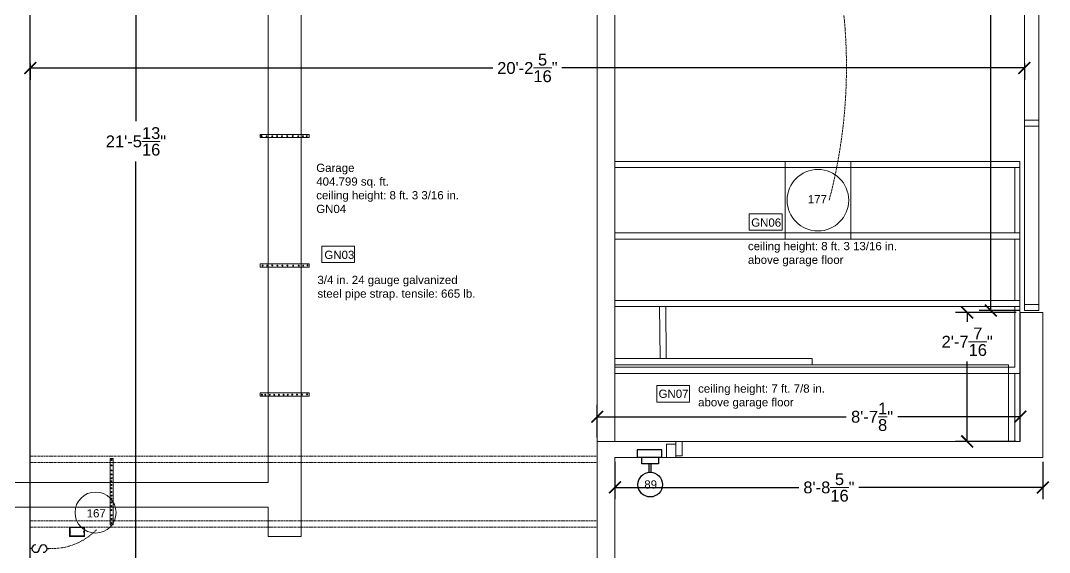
# Model space of a CAD drawing. Header units: inches. Extents: x -438 to -14, y 594 to 1082.
# Drawn here: x -270.4 to -19.7, y 821.6 to 951.2 of the extents above; entities that cross this region are included whole.
import ezdxf

# ---------------------------------------------------------------- set-up
doc = ezdxf.new("R2010")
doc.units = ezdxf.units.IN
doc.header["$MEASUREMENT"] = 0
doc.linetypes.add('DASHED2', pattern=[0.375, 0.25, -0.125])
doc.layers.get('0').update_dxf_attribs({"color": 1, "lineweight": 9})
for name, color, linetype, lineweight in [('A-101-Dimensions', 7, 'Continuous', 9), ('A-101-Floorplan-1st-floor', 7, 'Continuous', 9), ('A-101-RCP', 7, 'Continuous', 9), ('A-101-Text', 7, 'Continuous', 9)]:
    doc.layers.add(name, color=color, linetype=linetype, lineweight=lineweight)
doc.styles.add('Annotative', font='Arial.ttf')
doc.styles.get("Standard").update_dxf_attribs({"font": 'Arial.ttf', "height": 2})
doc.dimstyles.new('Annotative', dxfattribs={"dimtxt": 0.18, "dimasz": 0.18, "dimexe": 0.18, "dimexo": 0.0625, "dimgap": 0.09, "dimtad": 0, "dimtih": 1, "dimtoh": 1, "dimdec": 4, "dimzin": 0, "dimdsep": 46, "dimlunit": 4, "dimtxsty": 'Annotative', "dimblk": 'ARCHTICK', "dimblk1": 'ARCHTICK', "dimblk2": 'ARCHTICK', "dimcen": 0.09, "dimadec": 0, "dimazin": 0, "dimtfac": 1, "dimtdec": 4, "dimtofl": 0, "dimtmove": 0, "dimatfit": 3, "dimldrblk": 'ARCHTICK', "dimfxl": 1, "dimtolj": 1, "dimtzin": 0, "dimarcsym": 0})

# ---------------------------------------------------------------- blocks, each defined once
blk = doc.blocks.new('L1-switch-165')
at = {"layer": ''}
for p, q in [((0.41, 0, -51.62), (0, 0, -51.62)), ((4.08, 0, -51.62), (4.49, 0, -51.62))]:
    blk.add_line(p, q, dxfattribs=at)
for centre, start, end in [((1.32, 0, -51.62), 90, 270), ((3.17, 0, -51.62), 270, 180), ((1.34, 0, -51.62), 270, 0)]:
    blk.add_arc(centre, 0.916, start, end, dxfattribs=at)
blk = doc.blocks.new('dusk-to-dawn-89-front-porch')
at = {"layer": 'A-101-RCP', "lineweight": 30}
for p, q in [((2.82, 1.75), (-3.18, 1.75)), ((-3.18, 1.75), (-3.18, 0)), ((-3.18, 0), (2.82, 0)), ((-2.06, -1.62), (-2.06, 0)), ((-2.06, 0), (2.06, 0)), ((2.06, 0), (2.06, -1.62)), ((2.82, 0), (2.82, 1.75)), ((2.06, -1.62), (-2.06, -1.62)), ((-0.25, -3.71), (-0.25, -1.62)), ((0.25, -3.71), (0.25, -1.62))]:
    blk.add_line(p, q, dxfattribs=at)
blk.add_circle((0, -6.7), 3, dxfattribs=at)
at = {"layer": 'A-101-RCP', "lineweight": 5, "insert": (-1.44, -5.65), "char_height": 2, "attachment_point": 1}
blk.add_mtext_dynamic_manual_height_columns('89', width=3.4652, gutter_width=10, heights=[0], dxfattribs=at)
blk = doc.blocks.new('carlon-1-gang-ajust-a-box')
at = {"lineweight": 5}
for p, q in [((0.13, -1.14), (0.19, -1.14)), ((0.16, -1.11), (0.16, -1.17)), ((3.47, -1.14), (3.53, -1.14)), ((3.5, -1.11), (3.5, -1.17))]:
    blk.add_line(p, q, dxfattribs=at)
blk.add_lwpolyline([(0.01, -2.29), (0.01, 0.01), (3.66, 0.01), (3.66, -2.29)], close=True, dxfattribs=at)
for points in [[(0.13, -1.05), (0.13, -0.11), (3.53, -0.11), (3.53, -1.05)], [(3.53, -1.23), (3.53, -2.16), (0.13, -2.16), (0.13, -1.23)]]:
    blk.add_lwpolyline(points, dxfattribs=at)
for centre in [(0.16, -1.14), (3.5, -1.14)]:
    blk.add_circle(centre, 0.0312, dxfattribs=at)
for centre, start, end in [((0.16, -1.14), 250.4635, 109.4059), ((3.5, -1.14), 70.5288, 289.4712)]:
    blk.add_arc(centre, 0.0938, start, end, dxfattribs=at)
blk = doc.blocks.new('_ArchTick')
at = {"color": 0, "linetype": 'ByBlock', "lineweight": 30, "const_width": 0.15}
blk.add_lwpolyline([(-0.5, -0.5), (0.5, 0.5)], dxfattribs=at)
blk = doc.blocks.new('*D496')
at = {"layer": 'A-101-Dimensions', "color": 0, "lineweight": -2, "transparency": 16777216}
for p, q in [((-268.07, 940.72), (-268.07, 936.79)), ((-25.76, 940.72), (-25.76, 936.79)), ((-268.07, 939.67), (-155.35, 939.67)), ((-25.76, 939.67), (-138.48, 939.67))]:
    blk.add_line(p, q, dxfattribs=at)
at = {"layer": 'A-101-Dimensions', "color": 0, "lineweight": -2, "transparency": 16777216, "xscale": 2.88, "yscale": 2.88, "zscale": 2.88, "rotation": 180}
blk.add_blockref('_ArchTick', (-268.07, 939.67), dxfattribs=at)
at = {"layer": 'A-101-Dimensions', "color": 0, "lineweight": -2, "transparency": 16777216, "xscale": 2.88, "yscale": 2.88, "zscale": 2.88}
blk.add_blockref('_ArchTick', (-25.76, 939.67), dxfattribs=at)
at = {"layer": 'A-101-Dimensions', "color": 0, "lineweight": 5, "transparency": 16777216, "insert": (-146.91, 939.67), "char_height": 2.88, "attachment_point": 5, "style": 'Annotative'}
blk.add_mtext('\\A1;20\'-2{\\H1x;\\S5/16;}"', dxfattribs=at)
blk = doc.blocks.new('*D518')
at = {"layer": 'A-101-Dimensions', "color": 0, "lineweight": -2, "transparency": 16777216}
for p, q in [((-129.88, 849.66), (-129.88, 857.56)), ((-26.76, 849.66), (-26.76, 857.56)), ((-129.88, 854.68), (-69.21, 854.68)), ((-26.76, 854.68), (-56.58, 854.68))]:
    blk.add_line(p, q, dxfattribs=at)
at = {"layer": 'A-101-Dimensions', "color": 0, "lineweight": -2, "transparency": 16777216, "xscale": 2.88, "yscale": 2.88, "zscale": 2.88, "rotation": 180}
blk.add_blockref('_ArchTick', (-129.88, 854.68), dxfattribs=at)
at = {"layer": 'A-101-Dimensions', "color": 0, "lineweight": -2, "transparency": 16777216, "xscale": 2.88, "yscale": 2.88, "zscale": 2.88}
blk.add_blockref('_ArchTick', (-26.76, 854.68), dxfattribs=at)
at = {"layer": 'A-101-Dimensions', "color": 0, "lineweight": 5, "transparency": 16777216, "insert": (-62.9, 854.68), "char_height": 2.88, "attachment_point": 5, "style": 'Annotative'}
blk.add_mtext('\\A1;8\'-7{\\H1x;\\S1/8;}"', dxfattribs=at)
blk = doc.blocks.new('*D519')
at = {"layer": 'A-101-Dimensions', "color": 0, "lineweight": -2, "transparency": 16777216}
for p, q in [((-125.57, 843.72), (-125.57, 834.58)), ((-21.26, 843.72), (-21.26, 834.58)), ((-125.57, 837.46), (-80.71, 837.46)), ((-21.26, 837.46), (-66.12, 837.46))]:
    blk.add_line(p, q, dxfattribs=at)
at = {"layer": 'A-101-Dimensions', "color": 0, "lineweight": -2, "transparency": 16777216, "xscale": 2.88, "yscale": 2.88, "zscale": 2.88, "rotation": 180}
blk.add_blockref('_ArchTick', (-125.57, 837.46), dxfattribs=at)
at = {"layer": 'A-101-Dimensions', "color": 0, "lineweight": -2, "transparency": 16777216, "xscale": 2.88, "yscale": 2.88, "zscale": 2.88}
blk.add_blockref('_ArchTick', (-21.26, 837.46), dxfattribs=at)
at = {"layer": 'A-101-Dimensions', "color": 0, "lineweight": 5, "transparency": 16777216, "insert": (-73.41, 837.46), "char_height": 2.88, "attachment_point": 5, "style": 'Annotative'}
blk.add_mtext('\\A1;8\'-8{\\H1x;\\S5/16;}"', dxfattribs=at)
blk = doc.blocks.new('*D521')
at = {"layer": 'A-101-Dimensions', "color": 0, "lineweight": -2, "transparency": 16777216}
for p, q in [((-245.64, 1068.41), (-239.44, 1068.41)), ((-242.32, 1068.41), (-242.32, 926.67)), ((-242.32, 810.56), (-242.32, 916.89)), ((-245.64, 810.56), (-239.44, 810.56))]:
    blk.add_line(p, q, dxfattribs=at)
at = {"layer": 'A-101-Dimensions', "color": 0, "lineweight": -2, "transparency": 16777216, "xscale": 2.88, "yscale": 2.88, "zscale": 2.88}
for p, rotation in [((-242.32, 1068.41), 90), ((-242.32, 810.56), 270)]:
    blk.add_blockref('_ArchTick', p, dxfattribs=dict(at, rotation=rotation))
at = {"layer": 'A-101-Dimensions', "color": 0, "lineweight": 5, "transparency": 16777216, "insert": (-242.32, 921.78), "char_height": 2.88, "attachment_point": 5, "style": 'Annotative'}
blk.add_mtext('\\A1;21\'-5{\\H1x;\\S13/16;}"', dxfattribs=at)
blk = doc.blocks.new('*D542')
at = {"layer": 'A-101-Dimensions', "color": 0, "lineweight": -2, "transparency": 16777216}
for p, q in [((-26.76, 1043.44), (-36.81, 1043.44)), ((-33.93, 1043.44), (-33.93, 966.84)), ((-33.93, 880.56), (-33.93, 957.16)), ((-26.76, 880.56), (-36.81, 880.56))]:
    blk.add_line(p, q, dxfattribs=at)
at = {"layer": 'A-101-Dimensions', "color": 0, "lineweight": -2, "transparency": 16777216, "xscale": 2.88, "yscale": 2.88, "zscale": 2.88}
for p, rotation in [((-33.93, 1043.44), 90), ((-33.93, 880.56), 270)]:
    blk.add_blockref('_ArchTick', p, dxfattribs=dict(at, rotation=rotation))
at = {"layer": 'A-101-Dimensions', "color": 0, "lineweight": 5, "transparency": 16777216, "insert": (-33.93, 962), "char_height": 2.88, "attachment_point": 5, "style": 'Annotative'}
blk.add_mtext('\\A1;13\'-6{\\H1x;\\S7/8;}"', dxfattribs=at)
blk = doc.blocks.new('*D543')
at = {"layer": 'A-101-Dimensions', "color": 0, "lineweight": -2, "transparency": 16777216}
for p, q in [((-27.76, 880.06), (-42.59, 880.06)), ((-39.71, 880.06), (-39.71, 877.78)), ((-39.71, 848.66), (-39.71, 868.15)), ((-27.76, 848.66), (-42.59, 848.66))]:
    blk.add_line(p, q, dxfattribs=at)
at = {"layer": 'A-101-Dimensions', "color": 0, "lineweight": -2, "transparency": 16777216, "xscale": 2.88, "yscale": 2.88, "zscale": 2.88}
for p, rotation in [((-39.71, 880.06), 90), ((-39.71, 848.66), 270)]:
    blk.add_blockref('_ArchTick', p, dxfattribs=dict(at, rotation=rotation))
at = {"layer": 'A-101-Dimensions', "color": 0, "lineweight": 5, "transparency": 16777216, "insert": (-39.71, 872.96), "char_height": 2.88, "attachment_point": 5, "style": 'Annotative'}
blk.add_mtext('\\A1;2\'-7{\\H1x;\\S7/16;}"', dxfattribs=at)

msp = doc.modelspace()

# ---------------------------------------------------------------- linework, layer by layer
at = {"layer": 'A-101-Floorplan-1st-floor', "lineweight": -3}
msp.add_line((-268.06809, 810.56383), (-268.06809, 1068.40604), dxfattribs=at)
at = {"layer": 'A-101-Floorplan-1st-floor', "lineweight": 5}
for p, q in [((-129.88059, 848.65604), (-129.88059, 1068.40604)), ((-25.76099, 880.56229), (-25.76099, 1043.43883)), ((-22.26099, 1043.43883), (-22.26099, 880.56229)), ((-25.76099, 926.98417), (-22.26099, 926.98417)), ((-25.76099, 925.48417), (-22.26099, 925.48417)), ((-25.76099, 882.06229), (-22.26099, 882.06229)), ((-25.76099, 880.56229), (-22.26099, 880.56229)), ((-26.76099, 880.06229), (-26.76099, 848.65604)), ((-26.76099, 880.06229), (-21.26099, 880.06229)), ((-21.26099, 880.06229), (-21.26099, 844.71853)), ((-129.88059, 810.56383), (-129.88059, 848.65604)), ((-26.76099, 848.65604), (-129.88059, 848.65604)), ((-112.99934, 844.71853), (-112.99934, 848.03853)), ((-112.99934, 848.03853), (-110.69934, 848.03853)), ((-110.69934, 845.15604), (-110.69934, 848.65604)), ((-110.69934, 848.65604), (-109.19934, 848.65604)), ((-110.69934, 848.03853), (-110.69934, 844.71853)), ((-109.19934, 845.15604), (-109.19934, 848.65604)), ((-110.69934, 845.15604), (-109.19934, 845.15604)), ((-125.56809, 806.00133), (-125.56809, 844.71853)), ((-125.56809, 844.71853), (-21.26099, 844.71853)), ((-110.69934, 844.71853), (-112.99934, 844.71853))]:
    msp.add_line(p, q, dxfattribs=at)
at = {"layer": 'A-101-RCP', "lineweight": 5}
for p, q in [((-125.56809, 848.65604), (-125.56809, 1068.40604)), ((-202.06809, 1013.04359), (-202.06809, 825.51134)), ((-210.06809, 959.40276), (-210.06809, 838.68122)), ((-125.56809, 916.91604), (-26.88599, 916.91604)), ((-125.56809, 915.41604), (-26.88599, 915.41604)), ((-84.09934, 897.97854), (-84.09934, 916.91604)), ((-68.09934, 897.97854), (-68.09934, 916.91604)), ((-28.13059, 915.41604), (-28.13059, 899.47854)), ((-26.88599, 916.91604), (-26.88599, 848.65604)), ((-125.56809, 899.47854), (-26.88599, 899.47854)), ((-125.56809, 897.97854), (-26.88599, 897.97854)), ((-28.13059, 897.97854), (-28.13059, 883.04104)), ((-125.56809, 883.04104), (-26.88599, 883.04104)), ((-125.56809, 881.54104), (-26.88599, 881.54104)), ((-114.68152, 881.54104), (-114.56853, 868.95227)), ((-113.18146, 881.54104), (-113.06859, 868.96573)), ((-28.13059, 881.54104), (-28.13059, 866.72854)), ((-125.56809, 868.85354), (-77.46917, 868.85354)), ((-77.46917, 868.85354), (-77.46917, 867.35354)), ((-125.56809, 867.35354), (-29.63059, 867.35354)), ((-125.56809, 866.72854), (-28.13059, 866.72854)), ((-125.56809, 865.22854), (-26.88599, 865.22854)), ((-29.63059, 867.35354), (-29.63059, 848.65604)), ((-28.13059, 865.22854), (-28.13059, 848.65604)), ((-248.62518, 842.08343), (-248.62518, 844.50016)), ((-248.62518, 844.50016), (-247.87518, 844.50016)), ((-247.87518, 842.08343), (-247.87518, 844.50016)), ((-248.62518, 830.08343), (-248.62518, 842.08343)), ((-247.87518, 842.08343), (-247.87518, 830.08343)), ((-272.81809, 838.68122), (-210.06809, 838.68122)), ((-272.81809, 832.68122), (-210.06809, 832.68122)), ((-210.06809, 832.68122), (-210.06809, 825.51134)), ((-248.62518, 830.08343), (-248.62518, 828.37695)), ((-247.87518, 830.08343), (-247.87518, 828.37695)), ((-248.62518, 828.37695), (-247.87518, 828.37695)), ((-210.06809, 825.51134), (-202.06809, 825.51134))]:
    msp.add_line(p, q, dxfattribs=at)
at = {"layer": 'A-101-RCP', "linetype": 'DASHED2', "lineweight": 5}
for p, q in [((-268.06809, 845.06383), (-129.88059, 845.06383)), ((-268.06809, 843.56383), (-129.88059, 843.56383)), ((-268.06809, 829.31383), (-129.88059, 829.31383)), ((-268.06809, 827.81383), (-129.88059, 827.81383))]:
    msp.add_line(p, q, dxfattribs=at)
at = {"layer": 'A-101-RCP', "lineweight": 5}
for points in [[(-200.06809, 923.46083), (-200.06809, 922.71083), (-212.06809, 922.71083), (-212.06809, 923.46083)], [(-200.06809, 891.91647), (-200.06809, 891.16647), (-212.06809, 891.16647), (-212.06809, 891.91647)], [(-200.06809, 860.47938), (-200.06809, 859.72938), (-212.06809, 859.72938), (-212.06809, 860.47938)]]:
    msp.add_lwpolyline(points, close=True, dxfattribs=at)
for centre, radius in [((-211.70029, 923.08937), 0.11881), ((-210.50375, 923.0315), 0.11881), ((-209.09492, 923.0315), 0.11881), ((-207.91768, 923.07008), 0.11881), ((-206.75973, 923.05079), 0.11881), ((-205.44739, 923.07008), 0.11881), ((-204.11576, 923.07008), 0.11881), ((-202.76482, 923.01221), 0.11881), ((-201.62618, 923.05079), 0.11881), ((-200.69982, 923.07008), 0.11881), ((-76.09934, 907.44729), 7.5), ((-211.46697, 891.52016), 0.11881), ((-210.30903, 891.50087), 0.11881), ((-209.09319, 891.55873), 0.11881), ((-207.83875, 891.52016), 0.11881), ((-206.62291, 891.52016), 0.11881), ((-205.38777, 891.50087), 0.11881), ((-203.99823, 891.50087), 0.11881), ((-202.6473, 891.50087), 0.11881), ((-201.56655, 891.50087), 0.11881), ((-200.5051, 891.53944), 0.11881), ((-211.59972, 860.05126), 0.11881), ((-210.78916, 860.05126), 0.11881), ((-208.62766, 860.05126), 0.11881), ((-207.46972, 860.05126), 0.11881), ((-206.33107, 860.05126), 0.11881), ((-205.30822, 860.05126), 0.11881), ((-204.20818, 860.07055), 0.11881), ((-203.05023, 860.08984), 0.11881), ((-201.87299, 860.08984), 0.11881), ((-200.61855, 860.10913), 0.11881), ((-209.68911, 860.03197), 0.11881), ((-248.26048, 844.1491), 0.11881), ((-248.26048, 842.83395), 0.11881), ((-248.25773, 841.58651), 0.11881), ((-248.25773, 840.62205), 0.11881), ((-248.29632, 838.98248), 0.11881), ((-248.29632, 838.07589), 0.11881), ((-248.27702, 839.69618), 0.11881), ((-252.17311, 831.33926), 5), ((-248.31562, 837.26574), 0.11881), ((-248.29632, 836.33986), 0.11881), ((-248.27702, 835.45256), 0.11881), ((-248.31562, 833.81299), 0.11881), ((-248.29632, 834.73887), 0.11881), ((-248.29632, 832.92569), 0.11881), ((-248.31562, 831.94194), 0.11881), ((-248.27702, 830.66886), 0.11881), ((-248.26048, 829.77593), 0.11881), ((-248.26048, 828.76902), 0.11881)]:
    msp.add_circle(centre, radius, dxfattribs=at)
at = {"layer": 'A-101-RCP', "linetype": 'DASHED2', "lineweight": 5}
for centre, radius, start, end in [((-196.90704, 939.9649), 127.76502, 345.2553856, 46.0435731), ((-255.3876, 818.48389, 82.125), 38.0362, 154.4135568, 257.9842709), ((-262.87549, 837.89536), 15.34768, 267.3704168, 315.5561729)]:
    msp.add_arc(centre, radius, start, end, dxfattribs=at)
at = {"layer": 'A-101-Text', "lineweight": 5}
for points in [[(-84.84489, 904.12837), (-84.84489, 900.12837), (-92.84489, 900.12837), (-92.84489, 904.12837)], [(-189.01703, 896.25904), (-189.01703, 892.25904), (-197.01703, 892.25904), (-197.01703, 896.25904)], [(-107.36742, 862.26505), (-107.36742, 858.26505), (-115.36742, 858.26505), (-115.36742, 862.26505)]]:
    msp.add_lwpolyline(points, close=True, dxfattribs=at)

# ---------------------------------------------------------------- block references
at = {"lineweight": 5}
msp.add_blockref('dusk-to-dawn-89-front-porch', (-116.97434, 844.83811), dxfattribs=at)
at = {"layer": 'A-101-RCP', "lineweight": 5}
for name, p in [('carlon-1-gang-ajust-a-box', (-258.50567, 827.79327)), ('L1-switch-165', (-268.06809, 822.56383, 51.625))]:
    msp.add_blockref(name, p, dxfattribs=at)

# ---------------------------------------------------------------- texts
at = {"layer": 'A-101-RCP', "lineweight": 5, "char_height": 2, "attachment_point": 1}
for s, insert in [('177', (-78.54946, 908.70364)), ('167', (-254.33154, 832.15476))]:
    msp.add_mtext_dynamic_manual_height_columns(s, width=5.2422334, gutter_width=10, heights=[0], dxfattribs=dict(at, insert=insert))
at = {"layer": 'A-101-Text', "lineweight": 5, "char_height": 2, "attachment_point": 1}
for s, insert, width in [('Garage\\P404.799 sq. ft.^Jceiling height: 8 ft. 3 3/16 in.\\PGN04', (-198.37673, 916.33032), 34.9625706), ('GN06', (-92.35623, 902.99918), 8.3389499), ('GN03', (-196.38609, 895.12985), 8.3389499), ('GN07', (-114.93747, 861.27632), 8.3389499)]:
    msp.add_mtext(s, dxfattribs=dict(at, insert=insert, width=width))
for s, width, insert in [('\\A1;ceiling height: 8 ft. 3 13/16 in. \\Pabove garage floor', 37.4228775, (-93.15479, 897.26165)), ('\\A1;3/4 in. 24 gauge galvanized\\Psteel pipe strap. tensile: 665 lb.', 40.966287, (-198.08768, 889.02172)), ('ceiling height: 7 ft. 7/8 in. \\Pabove garage floor', 32.8025153, (-105.29923, 862.54765))]:
    msp.add_mtext_dynamic_manual_height_columns(s, width=width, gutter_width=10, heights=[0], dxfattribs=dict(at, insert=insert))

# ---------------------------------------------------------------- dimensions: what is measured, and where the dimension line sits
at = {"layer": 'A-101-Dimensions', "lineweight": 5}
for base, p1, p2, picture, middle in [((-242.32289, 810.56383), (-246.64319, 1068.40604), (-246.64319, 810.56383), '*D521', (-242.32289, 921.77953)), ((-39.7137366013, 848.6560435689), (-26.760987469, 880.0622935689), (-26.7609877023, 848.6560435689), '*D543', (-39.7137366013, 872.9642839457))]:
    dim = msp.add_linear_dim(base=base, p1=p1, p2=p2, angle=90, dimstyle='Annotative', dxfattribs=at)
    dim.commit()
    dim.dimension.update_dxf_attribs({"geometry": picture, "text_midpoint": middle, "dimtype": 160})
dim = msp.add_linear_dim(base=(-33.92902, 1043.43883), p1=(-25.76099, 880.56229), p2=(-25.76099, 1043.43883), angle=90, dimstyle='Annotative', dxfattribs=at)
dim.commit()
dim.dimension.update_dxf_attribs({"geometry": '*D542', "text_midpoint": (-33.92902, 962.00056)})
for base, p1, p2, picture, middle in [((-268.06809, 939.66676), (-25.76099, 941.71517), (-268.06809, 941.71517), '*D496', (-146.91454, 939.66676)), ((-21.26099, 837.45501), (-125.56809, 844.71853), (-21.26099, 844.71853), '*D519', (-73.41454, 837.45501))]:
    dim = msp.add_linear_dim(base=base, p1=p1, p2=p2, dimstyle='Annotative', dxfattribs=at)
    dim.commit()
    dim.dimension.update_dxf_attribs({"geometry": picture, "text_midpoint": middle})
dim = msp.add_linear_dim(base=(-129.88059, 854.68331), p1=(-26.76099, 848.65604), p2=(-129.88059, 848.65604), dimstyle='Annotative', dxfattribs=at)
dim.commit()
dim.dimension.update_dxf_attribs({"geometry": '*D518', "text_midpoint": (-62.89745, 854.68331), "dimtype": 160})

doc.saveas('drawing.dxf')
